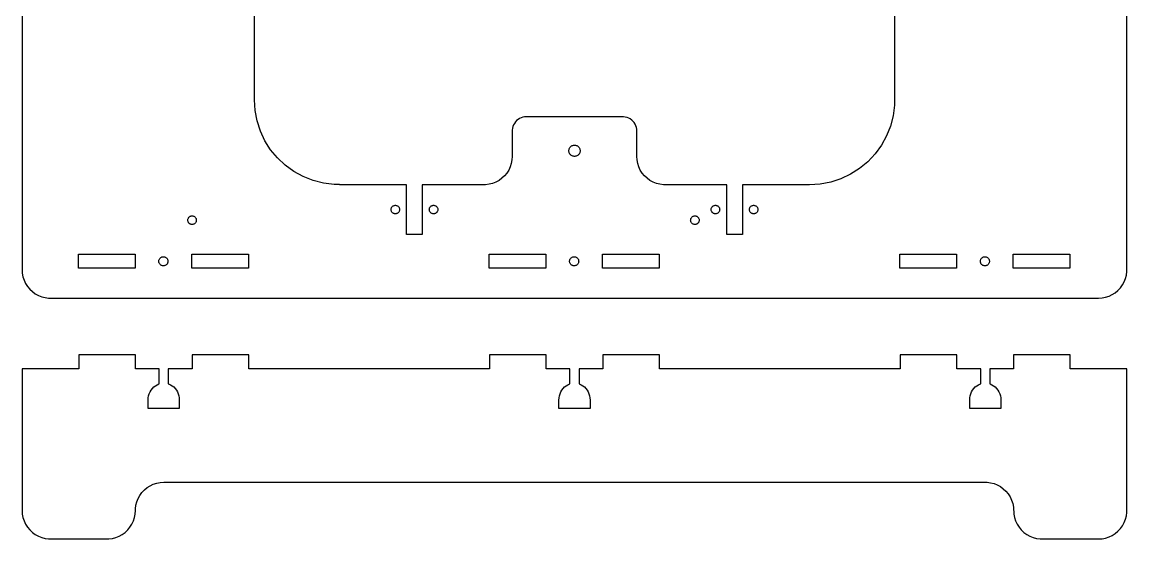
# Model space of a CAD drawing. Header units: metres. Extents: x -400 to 400, y -75 to 435.
# Drawn here: x -400 to -10, y -75 to 107.4 of the extents above; entities that cross this region are included whole.
import ezdxf

# ---------------------------------------------------------------- set-up
doc = ezdxf.new("R2010")
doc.units = ezdxf.units.M

msp = doc.modelspace()

# ---------------------------------------------------------------- linework, layer by layer
for p, q in [((-92, 365), (-92, 80)), ((-318, 80), (-318, 326.6)), ((-400, 250), (-400, 20)), ((-10, 20), (-10, 250)), ((-317.763, 76.24), (-318, 80)), ((-92.0592, 78.1163), (-92.5314, 74.3786)), ((-92, 80), (-92.0592, 80)), ((-92.0592, 80), (-92.0592, 78.1163)), ((-317.057, 72.5393), (-317.763, 76.24)), ((-92.5314, 74.3786), (-93.4683, 70.7295)), ((-315.893, 68.9563), (-317.057, 72.5393)), ((-226.755, 70.5451), (-226.911, 69.9369)), ((-226.524, 71.1289), (-226.755, 70.5451)), ((-226.222, 71.6791), (-226.524, 71.1289)), ((-225.853, 72.1871), (-226.222, 71.6791)), ((-225.423, 72.6449), (-225.853, 72.1871)), ((-224.939, 73.0451), (-225.423, 72.6449)), ((-224.409, 73.3815), (-224.939, 73.0451)), ((-223.841, 73.6489), (-224.409, 73.3815)), ((-223.243, 73.8429), (-223.841, 73.6489)), ((-222.627, 73.9606), (-223.243, 73.8429)), ((-222, 74), (-222.627, 73.9606)), ((-188, 74), (-222, 74)), ((-188, 73.9901), (-188, 74)), ((-187.686, 73.9901), (-188, 73.9901)), ((-187.063, 73.9114), (-187.686, 73.9901)), ((-186.455, 73.7553), (-187.063, 73.9114)), ((-185.871, 73.5241), (-186.455, 73.7553)), ((-185.321, 73.2216), (-185.871, 73.5241)), ((-184.813, 72.8526), (-185.321, 73.2216)), ((-184.355, 72.4227), (-184.813, 72.8526)), ((-183.955, 71.9389), (-184.355, 72.4227)), ((-183.618, 71.4088), (-183.955, 71.9389)), ((-183.351, 70.8406), (-183.618, 71.4088)), ((-183.157, 70.2435), (-183.351, 70.8406)), ((-183.039, 69.6267), (-183.157, 70.2435)), ((-93.4683, 70.7295), (-94.8552, 67.2266)), ((-314.289, 65.5474), (-315.893, 68.9563)), ((-226.99, 69), (-227, 69)), ((-227, 69), (-227, 60)), ((-226.911, 69.9369), (-226.99, 69.314)), ((-226.99, 69.314), (-226.99, 69)), ((-183, 69), (-183.039, 69.6267)), ((-183, 60), (-183, 69)), ((-94.8552, 67.2266), (-96.6702, 63.9252)), ((-312.271, 62.3664), (-314.289, 65.5474)), ((-206.984, 62.2507), (-206.937, 62.4974)), ((-206.937, 62.4974), (-206.86, 62.7362)), ((-206.86, 62.7362), (-206.753, 62.9635)), ((-206.753, 62.9635), (-206.618, 63.1756)), ((-206.618, 63.1756), (-206.458, 63.3691)), ((-206.458, 63.3691), (-206.275, 63.541)), ((-206.275, 63.541), (-206.072, 63.6886)), ((-206.072, 63.6886), (-205.852, 63.8096)), ((-205.852, 63.8096), (-205.618, 63.9021)), ((-205.618, 63.9021), (-205.375, 63.9646)), ((-205.375, 63.9646), (-205.126, 63.996)), ((-205.126, 63.996), (-204.874, 63.996)), ((-204.874, 63.996), (-204.625, 63.9646)), ((-204.625, 63.9646), (-204.382, 63.9021)), ((-204.382, 63.9021), (-204.148, 63.8096)), ((-204.148, 63.8096), (-203.928, 63.6886)), ((-203.928, 63.6886), (-203.725, 63.541)), ((-203.725, 63.541), (-203.542, 63.3691)), ((-203.542, 63.3691), (-203.382, 63.1756)), ((-203.382, 63.1756), (-203.247, 62.9635)), ((-203.247, 62.9635), (-203.14, 62.7362)), ((-203.14, 62.7362), (-203.063, 62.4974)), ((-203.063, 62.4974), (-203.016, 62.2507)), ((-96.6702, 63.9252), (-98.8846, 60.8773)), ((-309.869, 59.4636), (-312.271, 62.3664)), ((-307.123, 56.8846), (-309.869, 59.4636)), ((-227.079, 58.7467), (-227.314, 57.5131)), ((-227, 60), (-227.079, 58.7467)), ((-207, 62), (-206.984, 62.2507)), ((-206.984, 61.7493), (-207, 62)), ((-206.937, 61.5026), (-206.984, 61.7493)), ((-206.86, 61.2637), (-206.937, 61.5026)), ((-206.753, 61.0365), (-206.86, 61.2637)), ((-206.618, 60.8244), (-206.753, 61.0365)), ((-206.458, 60.6309), (-206.618, 60.8244)), ((-206.275, 60.459), (-206.458, 60.6309)), ((-206.072, 60.3113), (-206.275, 60.459)), ((-205.852, 60.1903), (-206.072, 60.3113)), ((-205.618, 60.0979), (-205.852, 60.1903)), ((-205.375, 60.0354), (-205.618, 60.0979)), ((-205.126, 60.0039), (-205.375, 60.0354)), ((-204.874, 60.0039), (-205.126, 60.0039)), ((-204.625, 60.0354), (-204.874, 60.0039)), ((-204.382, 60.0979), (-204.625, 60.0354)), ((-204.148, 60.1903), (-204.382, 60.0979)), ((-203.928, 60.3113), (-204.148, 60.1903)), ((-203.725, 60.459), (-203.928, 60.3113)), ((-203.542, 60.6309), (-203.725, 60.459)), ((-203.382, 60.8244), (-203.542, 60.6309)), ((-203.247, 61.0365), (-203.382, 60.8244)), ((-203.14, 61.2637), (-203.247, 61.0365)), ((-203.063, 61.5026), (-203.14, 61.2637)), ((-203.016, 61.7493), (-203.063, 61.5026)), ((-203.016, 62.2507), (-203, 62)), ((-203, 62), (-203.016, 61.7493)), ((-182.921, 58.7467), (-183, 60)), ((-182.686, 57.5131), (-182.921, 58.7467)), ((-98.8846, 60.8773), (-101.464, 58.1309)), ((-304.075, 54.6702), (-307.123, 56.8846)), ((-300.773, 52.8552), (-304.075, 54.6702)), ((-228.237, 55.1824), (-228.91, 54.1221)), ((-227.702, 56.3187), (-228.237, 55.1824)), ((-227.314, 57.5131), (-227.702, 56.3187)), ((-182.298, 56.3187), (-182.686, 57.5131)), ((-181.763, 55.1824), (-182.298, 56.3187)), ((-181.09, 54.1221), (-181.763, 55.1824)), ((-104.366, 55.7295), (-107.547, 53.7108)), ((-101.464, 58.1309), (-104.366, 55.7295)), ((-297.271, 51.4683), (-300.773, 52.8552)), ((-293.621, 50.5314), (-297.271, 51.4683)), ((-232.742, 50.9517), (-233.91, 50.4894)), ((-231.642, 51.5567), (-232.742, 50.9517)), ((-230.626, 52.2949), (-231.642, 51.5567)), ((-229.71, 53.1545), (-230.626, 52.2949)), ((-228.91, 54.1221), (-229.71, 53.1545)), ((-180.29, 53.1545), (-181.09, 54.1221)), ((-179.374, 52.2949), (-180.29, 53.1545)), ((-178.358, 51.5567), (-179.374, 52.2949)), ((-177.258, 50.9517), (-178.358, 51.5567)), ((-176.09, 50.4894), (-177.258, 50.9517)), ((-114.539, 50.9425), (-118.24, 50.2365)), ((-110.956, 52.1067), (-114.539, 50.9425)), ((-107.547, 53.7108), (-110.956, 52.1067)), ((-289.884, 50.0592), (-293.621, 50.5314)), ((-288, 50.0592), (-289.884, 50.0592)), ((-288, 50), (-288, 50.0592)), ((-264.25, 50), (-288, 50)), ((-264.25, 32.5), (-264.25, 50)), ((-237, 50), (-258.75, 50)), ((-258.75, 50), (-258.75, 32.5)), ((-236.372, 50.0197), (-237, 50.0197)), ((-237, 50.0197), (-237, 50)), ((-235.126, 50.1771), (-236.372, 50.0197)), ((-233.91, 50.4894), (-235.126, 50.1771)), ((-174.874, 50.1771), (-176.09, 50.4894)), ((-173.628, 50.0197), (-174.874, 50.1771)), ((-173, 50.0197), (-173.628, 50.0197)), ((-173, 50), (-173, 50.0197)), ((-151.25, 50), (-173, 50)), ((-151.25, 32.5), (-151.25, 50)), ((-122, 50), (-145.75, 50)), ((-145.75, 50), (-145.75, 32.5)), ((-118.24, 50.2365), (-122, 50)), ((-269.75, 41.25), (-269.738, 41.438)), ((-269.738, 41.062), (-269.75, 41.25)), ((-269.738, 41.438), (-269.703, 41.623)), ((-269.703, 40.877), (-269.738, 41.062)), ((-269.703, 41.623), (-269.645, 41.8022)), ((-269.645, 40.6978), (-269.703, 40.877)), ((-269.645, 41.8022), (-269.564, 41.9726)), ((-269.564, 40.5274), (-269.645, 40.6978)), ((-269.564, 41.9726), (-269.464, 42.1317)), ((-269.464, 40.3683), (-269.564, 40.5274)), ((-269.464, 42.1317), (-269.343, 42.2768)), ((-269.343, 40.2232), (-269.464, 40.3683)), ((-269.343, 42.2768), (-269.206, 42.4058)), ((-269.206, 40.0942), (-269.343, 40.2232)), ((-269.206, 42.4058), (-269.054, 42.5165)), ((-269.054, 39.9835), (-269.206, 40.0942)), ((-269.054, 42.5165), (-268.889, 42.6072)), ((-268.889, 39.8927), (-269.054, 39.9835)), ((-268.889, 42.6072), (-268.714, 42.6766)), ((-268.714, 39.8234), (-268.889, 39.8927)), ((-268.714, 42.6766), (-268.531, 42.7234)), ((-268.531, 39.7766), (-268.714, 39.8234)), ((-268.531, 42.7234), (-268.344, 42.747)), ((-268.344, 39.7529), (-268.531, 39.7766)), ((-268.344, 42.747), (-268.156, 42.747)), ((-268.156, 39.7529), (-268.344, 39.7529)), ((-268.156, 42.747), (-267.969, 42.7234)), ((-267.969, 39.7766), (-268.156, 39.7529)), ((-267.969, 42.7234), (-267.786, 42.6766)), ((-267.786, 39.8234), (-267.969, 39.7766)), ((-267.786, 42.6766), (-267.611, 42.6072)), ((-267.611, 39.8927), (-267.786, 39.8234)), ((-267.611, 42.6072), (-267.446, 42.5165)), ((-267.446, 39.9835), (-267.611, 39.8927)), ((-267.446, 42.5165), (-267.294, 42.4058)), ((-267.294, 40.0942), (-267.446, 39.9835)), ((-267.294, 42.4058), (-267.157, 42.2768)), ((-267.157, 40.2232), (-267.294, 40.0942)), ((-267.157, 42.2768), (-267.036, 42.1317)), ((-267.036, 40.3683), (-267.157, 40.2232)), ((-267.036, 42.1317), (-266.936, 41.9726)), ((-266.936, 40.5274), (-267.036, 40.3683)), ((-266.936, 41.9726), (-266.855, 41.8022)), ((-266.855, 40.6978), (-266.936, 40.5274)), ((-266.855, 41.8022), (-266.797, 41.623)), ((-266.797, 40.877), (-266.855, 40.6978)), ((-266.797, 41.623), (-266.762, 41.438)), ((-266.762, 41.062), (-266.797, 40.877)), ((-266.762, 41.438), (-266.75, 41.25)), ((-266.75, 41.25), (-266.762, 41.062)), ((-256.25, 41.25), (-256.238, 41.438)), ((-256.238, 41.062), (-256.25, 41.25)), ((-256.238, 41.438), (-256.203, 41.623)), ((-256.203, 40.877), (-256.238, 41.062)), ((-256.203, 41.623), (-256.145, 41.8022)), ((-256.145, 40.6978), (-256.203, 40.877)), ((-256.145, 41.8022), (-256.064, 41.9726)), ((-256.064, 40.5274), (-256.145, 40.6978)), ((-256.064, 41.9726), (-255.964, 42.1317)), ((-255.964, 40.3683), (-256.064, 40.5274)), ((-255.964, 42.1317), (-255.843, 42.2768)), ((-255.843, 40.2232), (-255.964, 40.3683)), ((-255.843, 42.2768), (-255.706, 42.4058)), ((-255.706, 40.0942), (-255.843, 40.2232)), ((-255.706, 42.4058), (-255.554, 42.5165)), ((-255.554, 39.9835), (-255.706, 40.0942)), ((-255.554, 42.5165), (-255.389, 42.6072)), ((-255.389, 39.8927), (-255.554, 39.9835)), ((-255.389, 42.6072), (-255.214, 42.6766)), ((-255.214, 39.8234), (-255.389, 39.8927)), ((-255.214, 42.6766), (-255.031, 42.7234)), ((-255.031, 39.7766), (-255.214, 39.8234)), ((-255.031, 42.7234), (-254.844, 42.747)), ((-254.844, 39.7529), (-255.031, 39.7766)), ((-254.844, 42.747), (-254.656, 42.747)), ((-254.656, 39.7529), (-254.844, 39.7529)), ((-254.656, 42.747), (-254.469, 42.7234)), ((-254.469, 39.7766), (-254.656, 39.7529)), ((-254.469, 42.7234), (-254.286, 42.6766)), ((-254.286, 39.8234), (-254.469, 39.7766)), ((-254.286, 42.6766), (-254.111, 42.6072)), ((-254.111, 39.8927), (-254.286, 39.8234)), ((-254.111, 42.6072), (-253.946, 42.5165)), ((-253.946, 39.9835), (-254.111, 39.8927)), ((-253.946, 42.5165), (-253.794, 42.4058)), ((-253.794, 40.0942), (-253.946, 39.9835)), ((-253.794, 42.4058), (-253.657, 42.2768)), ((-253.657, 40.2232), (-253.794, 40.0942)), ((-253.657, 42.2768), (-253.536, 42.1317)), ((-253.536, 40.3683), (-253.657, 40.2232)), ((-253.536, 42.1317), (-253.436, 41.9726)), ((-253.436, 40.5274), (-253.536, 40.3683)), ((-253.436, 41.9726), (-253.355, 41.8022)), ((-253.355, 40.6978), (-253.436, 40.5274)), ((-253.355, 41.8022), (-253.297, 41.623)), ((-253.297, 40.877), (-253.355, 40.6978)), ((-253.297, 41.623), (-253.262, 41.438)), ((-253.262, 41.062), (-253.297, 40.877)), ((-253.262, 41.438), (-253.25, 41.25)), ((-253.25, 41.25), (-253.262, 41.062)), ((-156.75, 41.25), (-156.738, 41.438)), ((-156.738, 41.062), (-156.75, 41.25)), ((-156.738, 41.438), (-156.703, 41.623)), ((-156.703, 40.877), (-156.738, 41.062)), ((-156.703, 41.623), (-156.645, 41.8022)), ((-156.645, 40.6978), (-156.703, 40.877)), ((-156.645, 41.8022), (-156.564, 41.9726)), ((-156.564, 40.5274), (-156.645, 40.6978)), ((-156.564, 41.9726), (-156.464, 42.1317)), ((-156.464, 40.3683), (-156.564, 40.5274)), ((-156.464, 42.1317), (-156.343, 42.2768)), ((-156.343, 40.2232), (-156.464, 40.3683)), ((-156.343, 42.2768), (-156.206, 42.4058)), ((-156.206, 40.0942), (-156.343, 40.2232)), ((-156.206, 42.4058), (-156.054, 42.5165)), ((-156.054, 39.9835), (-156.206, 40.0942)), ((-156.054, 42.5165), (-155.889, 42.6072)), ((-155.889, 39.8927), (-156.054, 39.9835)), ((-155.889, 42.6072), (-155.714, 42.6766)), ((-155.714, 39.8234), (-155.889, 39.8927)), ((-155.714, 42.6766), (-155.531, 42.7234)), ((-155.531, 39.7766), (-155.714, 39.8234)), ((-155.531, 42.7234), (-155.344, 42.747)), ((-155.344, 39.7529), (-155.531, 39.7766)), ((-155.344, 42.747), (-155.156, 42.747)), ((-155.156, 39.7529), (-155.344, 39.7529)), ((-155.156, 42.747), (-154.969, 42.7234)), ((-154.969, 39.7766), (-155.156, 39.7529)), ((-154.969, 42.7234), (-154.786, 42.6766)), ((-154.786, 39.8234), (-154.969, 39.7766)), ((-154.786, 42.6766), (-154.611, 42.6072)), ((-154.611, 39.8927), (-154.786, 39.8234)), ((-154.611, 42.6072), (-154.446, 42.5165)), ((-154.446, 39.9835), (-154.611, 39.8927)), ((-154.446, 42.5165), (-154.294, 42.4058)), ((-154.294, 40.0942), (-154.446, 39.9835)), ((-154.294, 42.4058), (-154.157, 42.2768)), ((-154.157, 40.2232), (-154.294, 40.0942)), ((-154.157, 42.2768), (-154.036, 42.1317)), ((-154.036, 40.3683), (-154.157, 40.2232)), ((-154.036, 42.1317), (-153.936, 41.9726)), ((-153.936, 40.5274), (-154.036, 40.3683)), ((-153.936, 41.9726), (-153.855, 41.8022)), ((-153.855, 40.6978), (-153.936, 40.5274)), ((-153.855, 41.8022), (-153.797, 41.623)), ((-153.797, 40.877), (-153.855, 40.6978)), ((-153.797, 41.623), (-153.762, 41.438)), ((-153.762, 41.062), (-153.797, 40.877)), ((-153.762, 41.438), (-153.75, 41.25)), ((-153.75, 41.25), (-153.762, 41.062)), ((-143.25, 41.25), (-143.238, 41.438)), ((-143.238, 41.062), (-143.25, 41.25)), ((-143.238, 41.438), (-143.203, 41.623)), ((-143.203, 40.877), (-143.238, 41.062)), ((-143.203, 41.623), (-143.145, 41.8022)), ((-143.145, 40.6978), (-143.203, 40.877)), ((-143.145, 41.8022), (-143.064, 41.9726)), ((-143.064, 40.5274), (-143.145, 40.6978)), ((-143.064, 41.9726), (-142.964, 42.1317)), ((-142.964, 40.3683), (-143.064, 40.5274)), ((-142.964, 42.1317), (-142.843, 42.2768)), ((-142.843, 40.2232), (-142.964, 40.3683)), ((-142.843, 42.2768), (-142.706, 42.4058)), ((-142.706, 40.0942), (-142.843, 40.2232)), ((-142.706, 42.4058), (-142.554, 42.5165)), ((-142.554, 39.9835), (-142.706, 40.0942)), ((-142.554, 42.5165), (-142.389, 42.6072)), ((-142.389, 39.8927), (-142.554, 39.9835)), ((-142.389, 42.6072), (-142.214, 42.6766)), ((-142.214, 39.8234), (-142.389, 39.8927)), ((-142.214, 42.6766), (-142.031, 42.7234)), ((-142.031, 39.7766), (-142.214, 39.8234)), ((-142.031, 42.7234), (-141.844, 42.747)), ((-141.844, 39.7529), (-142.031, 39.7766)), ((-141.844, 42.747), (-141.656, 42.747)), ((-141.656, 39.7529), (-141.844, 39.7529)), ((-141.656, 42.747), (-141.469, 42.7234)), ((-141.469, 39.7766), (-141.656, 39.7529)), ((-141.469, 42.7234), (-141.286, 42.6766)), ((-141.286, 39.8234), (-141.469, 39.7766)), ((-141.286, 42.6766), (-141.111, 42.6072)), ((-141.111, 39.8927), (-141.286, 39.8234)), ((-141.111, 42.6072), (-140.946, 42.5165)), ((-140.946, 39.9835), (-141.111, 39.8927)), ((-140.946, 42.5165), (-140.794, 42.4058)), ((-140.794, 40.0942), (-140.946, 39.9835)), ((-140.794, 42.4058), (-140.657, 42.2768)), ((-140.657, 40.2232), (-140.794, 40.0942)), ((-140.657, 42.2768), (-140.536, 42.1317)), ((-140.536, 40.3683), (-140.657, 40.2232)), ((-140.536, 42.1317), (-140.436, 41.9726)), ((-140.436, 40.5274), (-140.536, 40.3683)), ((-140.436, 41.9726), (-140.355, 41.8022)), ((-140.355, 40.6978), (-140.436, 40.5274)), ((-140.355, 41.8022), (-140.297, 41.623)), ((-140.297, 40.877), (-140.355, 40.6978)), ((-140.297, 41.623), (-140.262, 41.438)), ((-140.262, 41.062), (-140.297, 40.877)), ((-140.262, 41.438), (-140.25, 41.25)), ((-140.25, 41.25), (-140.262, 41.062)), ((-341.5, 37.5), (-341.488, 37.688)), ((-341.488, 37.312), (-341.5, 37.5)), ((-341.488, 37.688), (-341.453, 37.873)), ((-341.453, 37.127), (-341.488, 37.312)), ((-341.453, 37.873), (-341.395, 38.0522)), ((-341.395, 36.9478), (-341.453, 37.127)), ((-341.395, 38.0522), (-341.314, 38.2226)), ((-341.314, 36.7774), (-341.395, 36.9478)), ((-341.314, 38.2226), (-341.214, 38.3817)), ((-341.214, 36.6183), (-341.314, 36.7774)), ((-341.214, 38.3817), (-341.093, 38.5268)), ((-341.093, 36.4732), (-341.214, 36.6183)), ((-341.093, 38.5268), (-340.956, 38.6558)), ((-340.956, 36.3442), (-341.093, 36.4732)), ((-340.956, 38.6558), (-340.804, 38.7665)), ((-340.804, 36.2335), (-340.956, 36.3442)), ((-340.804, 38.7665), (-340.639, 38.8572)), ((-340.639, 36.1428), (-340.804, 36.2335)), ((-340.639, 38.8572), (-340.464, 38.9266)), ((-340.464, 36.0734), (-340.639, 36.1428)), ((-340.464, 38.9266), (-340.281, 38.9734)), ((-340.281, 36.0266), (-340.464, 36.0734)), ((-340.281, 38.9734), (-340.094, 38.997)), ((-340.094, 36.003), (-340.281, 36.0266)), ((-340.094, 38.997), (-339.906, 38.997)), ((-339.906, 36.003), (-340.094, 36.003)), ((-339.906, 38.997), (-339.719, 38.9734)), ((-339.719, 36.0266), (-339.906, 36.003)), ((-339.719, 38.9734), (-339.536, 38.9266)), ((-339.536, 36.0734), (-339.719, 36.0266)), ((-339.536, 38.9266), (-339.361, 38.8572)), ((-339.361, 36.1428), (-339.536, 36.0734)), ((-339.361, 38.8572), (-339.196, 38.7665)), ((-339.196, 36.2335), (-339.361, 36.1428)), ((-339.196, 38.7665), (-339.044, 38.6558)), ((-339.044, 36.3442), (-339.196, 36.2335)), ((-339.044, 38.6558), (-338.907, 38.5268)), ((-338.907, 36.4732), (-339.044, 36.3442)), ((-338.907, 38.5268), (-338.786, 38.3817)), ((-338.786, 36.6183), (-338.907, 36.4732)), ((-338.786, 38.3817), (-338.686, 38.2226)), ((-338.686, 36.7774), (-338.786, 36.6183)), ((-338.686, 38.2226), (-338.605, 38.0522)), ((-338.605, 36.9478), (-338.686, 36.7774)), ((-338.605, 38.0522), (-338.547, 37.873)), ((-338.547, 37.127), (-338.605, 36.9478)), ((-338.547, 37.873), (-338.512, 37.688)), ((-338.512, 37.312), (-338.547, 37.127)), ((-338.512, 37.688), (-338.5, 37.5)), ((-338.5, 37.5), (-338.512, 37.312)), ((-164, 37.5), (-163.988, 37.688)), ((-163.988, 37.312), (-164, 37.5)), ((-163.988, 37.688), (-163.953, 37.873)), ((-163.953, 37.127), (-163.988, 37.312)), ((-163.953, 37.873), (-163.895, 38.0522)), ((-163.895, 36.9478), (-163.953, 37.127)), ((-163.895, 38.0522), (-163.814, 38.2226)), ((-163.814, 36.7774), (-163.895, 36.9478)), ((-163.814, 38.2226), (-163.714, 38.3817)), ((-163.714, 36.6183), (-163.814, 36.7774)), ((-163.714, 38.3817), (-163.593, 38.5268)), ((-163.593, 36.4732), (-163.714, 36.6183)), ((-163.593, 38.5268), (-163.456, 38.6558)), ((-163.456, 36.3442), (-163.593, 36.4732)), ((-163.456, 38.6558), (-163.304, 38.7665)), ((-163.304, 36.2335), (-163.456, 36.3442)), ((-163.304, 38.7665), (-163.139, 38.8572)), ((-163.139, 36.1428), (-163.304, 36.2335)), ((-163.139, 38.8572), (-162.964, 38.9266)), ((-162.964, 36.0734), (-163.139, 36.1428)), ((-162.964, 38.9266), (-162.781, 38.9734)), ((-162.781, 36.0266), (-162.964, 36.0734)), ((-162.781, 38.9734), (-162.594, 38.997)), ((-162.594, 36.003), (-162.781, 36.0266)), ((-162.594, 38.997), (-162.406, 38.997)), ((-162.406, 36.003), (-162.594, 36.003)), ((-162.406, 38.997), (-162.219, 38.9734)), ((-162.219, 36.0266), (-162.406, 36.003)), ((-162.219, 38.9734), (-162.036, 38.9266)), ((-162.036, 36.0734), (-162.219, 36.0266)), ((-162.036, 38.9266), (-161.861, 38.8572)), ((-161.861, 36.1428), (-162.036, 36.0734)), ((-161.861, 38.8572), (-161.696, 38.7665)), ((-161.696, 36.2335), (-161.861, 36.1428)), ((-161.696, 38.7665), (-161.544, 38.6558)), ((-161.544, 36.3442), (-161.696, 36.2335)), ((-161.544, 38.6558), (-161.407, 38.5268)), ((-161.407, 36.4732), (-161.544, 36.3442)), ((-161.407, 38.5268), (-161.286, 38.3817)), ((-161.286, 36.6183), (-161.407, 36.4732)), ((-161.286, 38.3817), (-161.186, 38.2226)), ((-161.186, 36.7774), (-161.286, 36.6183)), ((-161.186, 38.2226), (-161.105, 38.0522)), ((-161.105, 36.9478), (-161.186, 36.7774)), ((-161.105, 38.0522), (-161.047, 37.873)), ((-161.047, 37.127), (-161.105, 36.9478)), ((-161.047, 37.873), (-161.012, 37.688)), ((-161.012, 37.312), (-161.047, 37.127)), ((-161.012, 37.688), (-161, 37.5)), ((-161, 37.5), (-161.012, 37.312)), ((-258.75, 32.5), (-264.25, 32.5)), ((-145.75, 32.5), (-151.25, 32.5)), ((-380.125, 20.5), (-380.125, 25.5)), ((-380.125, 25.5), (-360.125, 25.5)), ((-360.125, 25.5), (-360.125, 20.5)), ((-351.675, 23.3979), (-351.613, 23.589)), ((-351.613, 23.589), (-351.527, 23.7708)), ((-351.527, 23.7708), (-351.419, 23.9404)), ((-351.419, 23.9404), (-351.291, 24.0953)), ((-351.291, 24.0953), (-351.145, 24.2328)), ((-351.145, 24.2328), (-350.982, 24.3509)), ((-350.982, 24.3509), (-350.806, 24.4477)), ((-350.806, 24.4477), (-350.619, 24.5217)), ((-350.619, 24.5217), (-350.425, 24.5717)), ((-350.425, 24.5717), (-350.225, 24.5968)), ((-350.225, 24.5968), (-350.025, 24.5968)), ((-350.025, 24.5968), (-349.825, 24.5717)), ((-349.825, 24.5717), (-349.631, 24.5217)), ((-349.631, 24.5217), (-349.444, 24.4477)), ((-349.444, 24.4477), (-349.268, 24.3509)), ((-349.268, 24.3509), (-349.105, 24.2328)), ((-349.105, 24.2328), (-348.959, 24.0953)), ((-348.959, 24.0953), (-348.831, 23.9404)), ((-348.831, 23.9404), (-348.723, 23.7708)), ((-348.723, 23.7708), (-348.637, 23.589)), ((-348.637, 23.589), (-348.575, 23.3979)), ((-340.125, 20.5), (-340.125, 25.5)), ((-340.125, 25.5), (-320.125, 25.5)), ((-320.125, 25.5), (-320.125, 20.5)), ((-235.125, 20.5), (-235.125, 25.5)), ((-235.125, 25.5), (-215.125, 25.5)), ((-215.125, 25.5), (-215.125, 20.5)), ((-206.675, 23.3979), (-206.613, 23.589)), ((-206.613, 23.589), (-206.527, 23.7708)), ((-206.527, 23.7708), (-206.419, 23.9404)), ((-206.419, 23.9404), (-206.291, 24.0953)), ((-206.291, 24.0953), (-206.145, 24.2328)), ((-206.145, 24.2328), (-205.982, 24.3509)), ((-205.982, 24.3509), (-205.806, 24.4477)), ((-205.806, 24.4477), (-205.619, 24.5217)), ((-205.619, 24.5217), (-205.425, 24.5717)), ((-205.425, 24.5717), (-205.225, 24.5968)), ((-205.225, 24.5968), (-205.025, 24.5968)), ((-205.025, 24.5968), (-204.825, 24.5717)), ((-204.825, 24.5717), (-204.631, 24.5217)), ((-204.631, 24.5217), (-204.444, 24.4477)), ((-204.444, 24.4477), (-204.268, 24.3509)), ((-204.268, 24.3509), (-204.105, 24.2328)), ((-204.105, 24.2328), (-203.959, 24.0953)), ((-203.959, 24.0953), (-203.831, 23.9404)), ((-203.831, 23.9404), (-203.723, 23.7708)), ((-203.723, 23.7708), (-203.637, 23.589)), ((-203.637, 23.589), (-203.575, 23.3979)), ((-195.125, 20.5), (-195.125, 25.5)), ((-195.125, 25.5), (-175.125, 25.5)), ((-175.125, 25.5), (-175.125, 20.5)), ((-90.125, 20.5), (-90.125, 25.5)), ((-90.125, 25.5), (-70.125, 25.5)), ((-70.125, 25.5), (-70.125, 20.5)), ((-61.6747, 23.3979), (-61.6127, 23.589)), ((-61.6127, 23.589), (-61.5271, 23.7708)), ((-61.5271, 23.7708), (-61.4194, 23.9404)), ((-61.4194, 23.9404), (-61.2914, 24.0953)), ((-61.2914, 24.0953), (-61.1449, 24.2328)), ((-61.1449, 24.2328), (-60.9823, 24.3509)), ((-60.9823, 24.3509), (-60.8063, 24.4477)), ((-60.8063, 24.4477), (-60.6194, 24.5217)), ((-60.6194, 24.5217), (-60.4248, 24.5717)), ((-60.4248, 24.5717), (-60.2255, 24.5968)), ((-60.2255, 24.5968), (-60.0245, 24.5968)), ((-60.0245, 24.5968), (-59.8252, 24.5717)), ((-59.8252, 24.5717), (-59.6306, 24.5217)), ((-59.6306, 24.5217), (-59.4438, 24.4477)), ((-59.4438, 24.4477), (-59.2677, 24.3509)), ((-59.2677, 24.3509), (-59.1051, 24.2328)), ((-59.1051, 24.2328), (-58.9587, 24.0953)), ((-58.9587, 24.0953), (-58.8306, 23.9404)), ((-58.8306, 23.9404), (-58.7229, 23.7708)), ((-58.7229, 23.7708), (-58.6374, 23.589)), ((-58.6374, 23.589), (-58.5753, 23.3979)), ((-50.125, 20.5), (-50.125, 25.5)), ((-50.125, 25.5), (-30.125, 25.5)), ((-30.125, 25.5), (-30.125, 20.5)), ((-400, 20), (-399.921, 18.7467)), ((-360.125, 20.5), (-380.125, 20.5)), ((-351.725, 23), (-351.712, 23.2005)), ((-351.712, 22.7995), (-351.725, 23)), ((-351.712, 23.2005), (-351.675, 23.3979)), ((-351.675, 22.6021), (-351.712, 22.7995)), ((-351.613, 22.411), (-351.675, 22.6021)), ((-351.527, 22.2292), (-351.613, 22.411)), ((-351.419, 22.0596), (-351.527, 22.2292)), ((-351.291, 21.9047), (-351.419, 22.0596)), ((-351.145, 21.7672), (-351.291, 21.9047)), ((-350.982, 21.6491), (-351.145, 21.7672)), ((-350.806, 21.5523), (-350.982, 21.6491)), ((-350.619, 21.4783), (-350.806, 21.5523)), ((-350.425, 21.4283), (-350.619, 21.4783)), ((-350.225, 21.4032), (-350.425, 21.4283)), ((-350.025, 21.4032), (-350.225, 21.4032)), ((-349.825, 21.4283), (-350.025, 21.4032)), ((-349.631, 21.4783), (-349.825, 21.4283)), ((-349.444, 21.5523), (-349.631, 21.4783)), ((-349.268, 21.6491), (-349.444, 21.5523)), ((-349.105, 21.7672), (-349.268, 21.6491)), ((-348.959, 21.9047), (-349.105, 21.7672)), ((-348.831, 22.0596), (-348.959, 21.9047)), ((-348.723, 22.2292), (-348.831, 22.0596)), ((-348.637, 22.411), (-348.723, 22.2292)), ((-348.575, 22.6021), (-348.637, 22.411)), ((-348.575, 23.3979), (-348.538, 23.2005)), ((-348.538, 22.7995), (-348.575, 22.6021)), ((-348.538, 23.2005), (-348.525, 23)), ((-348.525, 23), (-348.538, 22.7995)), ((-320.125, 20.5), (-340.125, 20.5)), ((-215.125, 20.5), (-235.125, 20.5)), ((-206.725, 23), (-206.712, 23.2005)), ((-206.712, 22.7995), (-206.725, 23)), ((-206.712, 23.2005), (-206.675, 23.3979)), ((-206.675, 22.6021), (-206.712, 22.7995)), ((-206.613, 22.411), (-206.675, 22.6021)), ((-206.527, 22.2292), (-206.613, 22.411)), ((-206.419, 22.0596), (-206.527, 22.2292)), ((-206.291, 21.9047), (-206.419, 22.0596)), ((-206.145, 21.7672), (-206.291, 21.9047)), ((-205.982, 21.6491), (-206.145, 21.7672)), ((-205.806, 21.5523), (-205.982, 21.6491)), ((-205.619, 21.4783), (-205.806, 21.5523)), ((-205.425, 21.4283), (-205.619, 21.4783)), ((-205.225, 21.4032), (-205.425, 21.4283)), ((-205.025, 21.4032), (-205.225, 21.4032)), ((-204.825, 21.4283), (-205.025, 21.4032)), ((-204.631, 21.4783), (-204.825, 21.4283)), ((-204.444, 21.5523), (-204.631, 21.4783)), ((-204.268, 21.6491), (-204.444, 21.5523)), ((-204.105, 21.7672), (-204.268, 21.6491)), ((-203.959, 21.9047), (-204.105, 21.7672)), ((-203.831, 22.0596), (-203.959, 21.9047)), ((-203.723, 22.2292), (-203.831, 22.0596)), ((-203.637, 22.411), (-203.723, 22.2292)), ((-203.575, 22.6021), (-203.637, 22.411)), ((-203.575, 23.3979), (-203.538, 23.2005)), ((-203.538, 22.7995), (-203.575, 22.6021)), ((-203.538, 23.2005), (-203.525, 23)), ((-203.525, 23), (-203.538, 22.7995)), ((-175.125, 20.5), (-195.125, 20.5)), ((-70.125, 20.5), (-90.125, 20.5)), ((-61.725, 23), (-61.7124, 23.2005)), ((-61.7124, 22.7995), (-61.725, 23)), ((-61.7124, 23.2005), (-61.6747, 23.3979)), ((-61.6747, 22.6021), (-61.7124, 22.7995)), ((-61.6127, 22.411), (-61.6747, 22.6021)), ((-61.5271, 22.2292), (-61.6127, 22.411)), ((-61.4194, 22.0596), (-61.5271, 22.2292)), ((-61.2914, 21.9047), (-61.4194, 22.0596)), ((-61.1449, 21.7672), (-61.2914, 21.9047)), ((-60.9823, 21.6491), (-61.1449, 21.7672)), ((-60.8063, 21.5523), (-60.9823, 21.6491)), ((-60.6194, 21.4783), (-60.8063, 21.5523)), ((-60.4248, 21.4283), (-60.6194, 21.4783)), ((-60.2255, 21.4032), (-60.4248, 21.4283)), ((-60.0245, 21.4032), (-60.2255, 21.4032)), ((-59.8252, 21.4283), (-60.0245, 21.4032)), ((-59.6306, 21.4783), (-59.8252, 21.4283)), ((-59.4438, 21.5523), (-59.6306, 21.4783)), ((-59.2677, 21.6491), (-59.4438, 21.5523)), ((-59.1051, 21.7672), (-59.2677, 21.6491)), ((-58.9587, 21.9047), (-59.1051, 21.7672)), ((-58.8306, 22.0596), (-58.9587, 21.9047)), ((-58.7229, 22.2292), (-58.8306, 22.0596)), ((-58.6374, 22.411), (-58.7229, 22.2292)), ((-58.5753, 22.6021), (-58.6374, 22.411)), ((-58.5753, 23.3979), (-58.5376, 23.2005)), ((-58.5376, 22.7995), (-58.5753, 22.6021)), ((-58.5376, 23.2005), (-58.525, 23)), ((-58.525, 23), (-58.5376, 22.7995)), ((-30.125, 20.5), (-50.125, 20.5)), ((-10.0197, 19.3721), (-10.0197, 20)), ((-10.0197, 20), (-10, 20)), ((-399.921, 18.7467), (-399.686, 17.5131)), ((-399.686, 17.5131), (-399.298, 16.3187)), ((-399.298, 16.3187), (-398.763, 15.1824)), ((-11.5567, 14.6417), (-10.9517, 15.7422)), ((-10.9517, 15.7422), (-10.4894, 16.9098)), ((-10.4894, 16.9098), (-10.1771, 18.1262)), ((-10.1771, 18.1262), (-10.0197, 19.3721)), ((-398.763, 15.1824), (-398.09, 14.1221)), ((-398.09, 14.1221), (-397.29, 13.1545)), ((-397.29, 13.1545), (-396.374, 12.2949)), ((-396.374, 12.2949), (-395.358, 11.5567)), ((-15.1824, 11.2369), (-14.1221, 11.9098)), ((-14.1221, 11.9098), (-13.1545, 12.7103)), ((-13.1545, 12.7103), (-12.2949, 13.6257)), ((-12.2949, 13.6257), (-11.5567, 14.6417)), ((-395.358, 11.5567), (-394.258, 10.9517)), ((-394.258, 10.9517), (-393.09, 10.4894)), ((-393.09, 10.4894), (-391.874, 10.1771)), ((-391.874, 10.1771), (-390.628, 10.0197)), ((-390.628, 10.0197), (-390, 10.0197)), ((-390, 10.0197), (-390, 10)), ((-390, 10), (-20, 10)), ((-20, 10), (-18.7467, 10.0788)), ((-18.7467, 10.0788), (-17.5131, 10.3141)), ((-17.5131, 10.3141), (-16.3187, 10.7022)), ((-16.3187, 10.7022), (-15.1824, 11.2369)), ((-360, -10), (-380, -10)), ((-380, -10), (-380, -15)), ((-360, -15), (-360, -10)), ((-320, -10), (-340, -10)), ((-340, -10), (-340, -15)), ((-320, -15), (-320, -10)), ((-215, -10), (-235, -10)), ((-235, -10), (-235, -15)), ((-215, -15), (-215, -10)), ((-175, -10), (-195, -10)), ((-195, -10), (-195, -15)), ((-175, -15), (-175, -10)), ((-70, -10), (-90, -10)), ((-90, -10), (-90, -15)), ((-70, -15), (-70, -10)), ((-30, -10), (-50, -10)), ((-50, -10), (-50, -15)), ((-30, -15), (-30, -10)), ((-380, -15), (-400, -15)), ((-400, -15), (-400, -65)), ((-351.6, -15), (-360, -15)), ((-351.6, -20.2658), (-351.6, -15)), ((-340, -15), (-348.4, -15)), ((-348.4, -15), (-348.4, -20.2658)), ((-235, -15), (-320, -15)), ((-206.6, -15), (-215, -15)), ((-206.6, -20.2658), (-206.6, -15)), ((-195, -15), (-203.4, -15)), ((-203.4, -15), (-203.4, -20.2658)), ((-90, -15), (-175, -15)), ((-61.6, -15), (-70, -15)), ((-61.6, -20.2658), (-61.6, -15)), ((-50, -15), (-58.4, -15)), ((-58.4, -15), (-58.4, -20.2658)), ((-10, -15), (-30, -15)), ((-10, -65), (-10, -15)), ((-355.114, -23.7913), (-354.82, -23.1095)), ((-354.82, -23.1095), (-354.45, -22.4733)), ((-354.45, -22.4733), (-354.009, -21.8927)), ((-354.009, -21.8927), (-353.506, -21.3769)), ((-353.506, -21.3769), (-352.947, -20.934)), ((-352.947, -20.934), (-352.342, -20.571)), ((-352.342, -20.571), (-351.7, -20.2937)), ((-351.7, -20.2937), (-351.6, -20.2658)), ((-348.4, -20.2658), (-348.3, -20.2937)), ((-348.3, -20.2937), (-347.658, -20.571)), ((-347.658, -20.571), (-347.053, -20.934)), ((-347.053, -20.934), (-346.494, -21.3769)), ((-346.494, -21.3769), (-345.991, -21.8927)), ((-345.991, -21.8927), (-345.55, -22.4733)), ((-345.55, -22.4733), (-345.18, -23.1095)), ((-345.18, -23.1095), (-344.886, -23.7913)), ((-210.114, -23.7913), (-209.82, -23.1095)), ((-209.82, -23.1095), (-209.45, -22.4733)), ((-209.45, -22.4733), (-209.009, -21.8927)), ((-209.009, -21.8927), (-208.506, -21.3769)), ((-208.506, -21.3769), (-207.947, -20.934)), ((-207.947, -20.934), (-207.342, -20.571)), ((-207.342, -20.571), (-206.7, -20.2937)), ((-206.7, -20.2937), (-206.6, -20.2658)), ((-203.4, -20.2658), (-203.3, -20.2937)), ((-203.3, -20.2937), (-202.658, -20.571)), ((-202.658, -20.571), (-202.053, -20.934)), ((-202.053, -20.934), (-201.494, -21.3769)), ((-201.494, -21.3769), (-200.991, -21.8927)), ((-200.991, -21.8927), (-200.55, -22.4733)), ((-200.55, -22.4733), (-200.18, -23.1095)), ((-200.18, -23.1095), (-199.886, -23.7913)), ((-65.1138, -23.7913), (-64.8197, -23.1095)), ((-64.8197, -23.1095), (-64.4496, -22.4733)), ((-64.4496, -22.4733), (-64.0093, -21.8927)), ((-64.0093, -21.8927), (-63.5058, -21.3769)), ((-63.5058, -21.3769), (-62.947, -20.934)), ((-62.947, -20.934), (-62.3418, -20.571)), ((-62.3418, -20.571), (-61.6996, -20.2937)), ((-61.6996, -20.2937), (-61.6, -20.2658)), ((-58.4, -20.2658), (-58.3004, -20.2937)), ((-58.3004, -20.2937), (-57.6582, -20.571)), ((-57.6582, -20.571), (-57.053, -20.934)), ((-57.053, -20.934), (-56.4942, -21.3769)), ((-56.4942, -21.3769), (-55.9907, -21.8927)), ((-55.9907, -21.8927), (-55.5504, -22.4733)), ((-55.5504, -22.4733), (-55.1803, -23.1095)), ((-55.1803, -23.1095), (-54.8862, -23.7913)), ((-355.5, -26), (-355.457, -25.248)), ((-355.5, -29), (-355.5, -26)), ((-355.457, -25.248), (-355.327, -24.5079)), ((-355.327, -24.5079), (-355.114, -23.7913)), ((-344.886, -23.7913), (-344.673, -24.5079)), ((-344.673, -24.5079), (-344.543, -25.248)), ((-344.543, -25.248), (-344.5, -26)), ((-344.5, -26), (-344.5, -29)), ((-210.5, -26), (-210.457, -25.248)), ((-210.5, -29), (-210.5, -26)), ((-210.457, -25.248), (-210.327, -24.5079)), ((-210.327, -24.5079), (-210.114, -23.7913)), ((-199.886, -23.7913), (-199.673, -24.5079)), ((-199.673, -24.5079), (-199.543, -25.248)), ((-199.543, -25.248), (-199.5, -26)), ((-199.5, -26), (-199.5, -29)), ((-65.5, -26), (-65.4566, -25.248)), ((-65.5, -29), (-65.5, -26)), ((-65.4566, -25.248), (-65.3272, -24.5079)), ((-65.3272, -24.5079), (-65.1138, -23.7913)), ((-54.8862, -23.7913), (-54.6728, -24.5079)), ((-54.6728, -24.5079), (-54.5434, -25.248)), ((-54.5434, -25.248), (-54.5, -26)), ((-54.5, -26), (-54.5, -29)), ((-344.5, -29), (-355.5, -29)), ((-199.5, -29), (-210.5, -29)), ((-54.5, -29), (-65.5, -29)), ((-357.705, -58.6257), (-356.845, -57.7103)), ((-356.845, -57.7103), (-355.878, -56.9098)), ((-355.878, -56.9098), (-354.818, -56.2369)), ((-354.818, -56.2369), (-353.681, -55.7022)), ((-353.681, -55.7022), (-352.487, -55.3142)), ((-352.487, -55.3142), (-351.253, -55.0788)), ((-351.253, -55.0788), (-350, -55)), ((-350, -55), (-60, -55)), ((-60, -55), (-60, -55.0197)), ((-60, -55.0197), (-59.3721, -55.0197)), ((-59.3721, -55.0197), (-58.1262, -55.1771)), ((-58.1262, -55.1771), (-56.9098, -55.4894)), ((-56.9098, -55.4894), (-55.7422, -55.9517)), ((-55.7422, -55.9517), (-54.6417, -56.5567)), ((-54.6417, -56.5567), (-53.6257, -57.2949)), ((-53.6257, -57.2949), (-52.7103, -58.1545)), ((-52.7103, -58.1545), (-51.9098, -59.1221)), ((-359.823, -63.1262), (-359.511, -61.9098)), ((-359.511, -61.9098), (-359.048, -60.7422)), ((-359.048, -60.7422), (-358.443, -59.6417)), ((-358.443, -59.6417), (-357.705, -58.6257)), ((-51.9098, -59.1221), (-51.2369, -60.1824)), ((-51.2369, -60.1824), (-50.7022, -61.3187)), ((-50.7022, -61.3187), (-50.3142, -62.5131)), ((-400, -65), (-399.921, -66.2533)), ((-399.921, -66.2533), (-399.686, -67.4869)), ((-360.314, -67.4869), (-360.079, -66.2533)), ((-360.079, -66.2533), (-360, -65)), ((-360, -65), (-359.98, -65)), ((-359.98, -64.3721), (-359.823, -63.1262)), ((-359.98, -65), (-359.98, -64.3721)), ((-50.3142, -62.5131), (-50.0788, -63.7467)), ((-50.0788, -63.7467), (-49.9212, -66.2533)), ((-49.9212, -66.2533), (-49.6858, -67.4869)), ((-10.1771, -66.8738), (-10.0197, -65.6279)), ((-10.0197, -65.6279), (-10.0197, -65)), ((-10.0197, -65), (-10, -65)), ((-399.686, -67.4869), (-399.298, -68.6813)), ((-399.298, -68.6813), (-398.763, -69.8176)), ((-398.763, -69.8176), (-398.09, -70.8779)), ((-361.91, -70.8779), (-361.237, -69.8176)), ((-361.237, -69.8176), (-360.702, -68.6813)), ((-360.702, -68.6813), (-360.314, -67.4869)), ((-49.6858, -67.4869), (-49.2978, -68.6813)), ((-49.2978, -68.6813), (-48.7631, -69.8176)), ((-48.7631, -69.8176), (-48.0902, -70.8779)), ((-11.5567, -70.3583), (-10.9517, -69.2578)), ((-10.9517, -69.2578), (-10.4894, -68.0902)), ((-10.4894, -68.0902), (-10.1771, -66.8738)), ((-398.09, -70.8779), (-397.29, -71.8455)), ((-397.29, -71.8455), (-396.374, -72.7051)), ((-396.374, -72.7051), (-395.358, -73.4433)), ((-395.358, -73.4433), (-394.258, -74.0483)), ((-394.258, -74.0483), (-393.09, -74.5106)), ((-366.91, -74.5106), (-365.742, -74.0483)), ((-365.742, -74.0483), (-364.642, -73.4433)), ((-364.642, -73.4433), (-363.626, -72.7051)), ((-363.626, -72.7051), (-362.71, -71.8455)), ((-362.71, -71.8455), (-361.91, -70.8779)), ((-48.0902, -70.8779), (-47.2897, -71.8455)), ((-47.2897, -71.8455), (-46.3743, -72.7051)), ((-46.3743, -72.7051), (-45.3583, -73.4433)), ((-45.3583, -73.4433), (-44.2578, -74.0483)), ((-44.2578, -74.0483), (-43.0902, -74.5106)), ((-16.3187, -74.2978), (-15.1824, -73.7631)), ((-15.1824, -73.7631), (-14.1221, -73.0902)), ((-14.1221, -73.0902), (-13.1545, -72.2897)), ((-13.1545, -72.2897), (-12.2949, -71.3743)), ((-12.2949, -71.3743), (-11.5567, -70.3583)), ((-393.09, -74.5106), (-391.874, -74.8229)), ((-391.874, -74.8229), (-390.628, -74.9803)), ((-390.628, -74.9803), (-390, -74.9803)), ((-390, -74.9803), (-390, -75)), ((-390, -75), (-370, -75)), ((-370, -74.9803), (-369.372, -74.9803)), ((-370, -75), (-370, -74.9803)), ((-369.372, -74.9803), (-368.126, -74.8229)), ((-368.126, -74.8229), (-366.91, -74.5106)), ((-43.0902, -74.5106), (-41.8738, -74.8229)), ((-41.8738, -74.8229), (-40.6279, -74.9803)), ((-40.6279, -74.9803), (-40, -74.9803)), ((-40, -74.9803), (-40, -75)), ((-40, -75), (-20, -75)), ((-20, -75), (-18.7467, -74.9212)), ((-18.7467, -74.9212), (-17.5131, -74.6859)), ((-17.5131, -74.6859), (-16.3187, -74.2978))]:
    msp.add_line(p, q)

doc.saveas('drawing.dxf')
